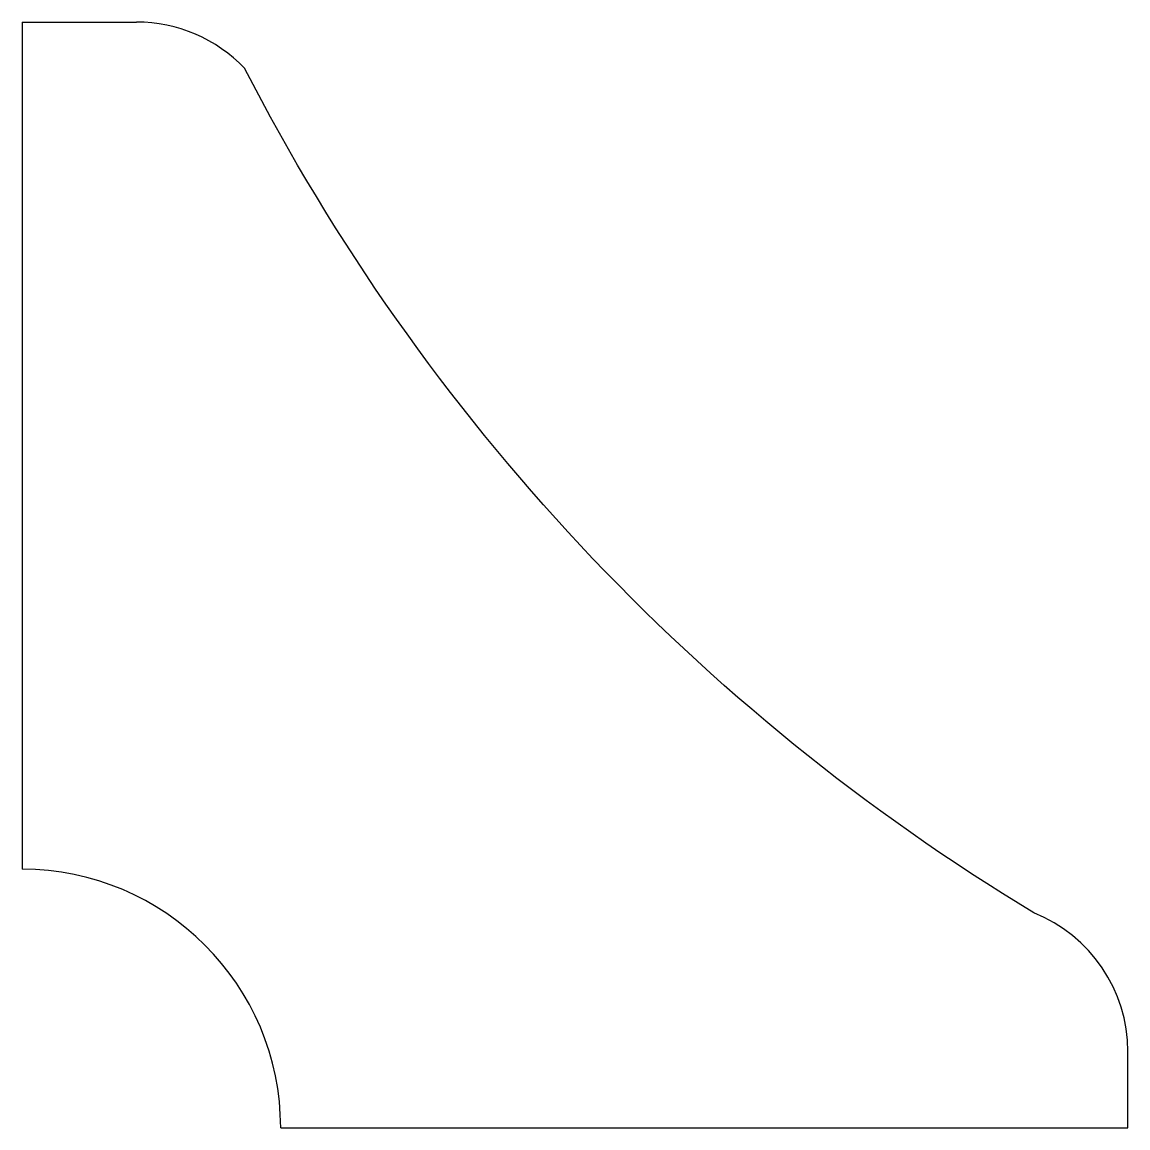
# Model space of a CAD drawing. Extents: x 28 to 213, y -134 to 51.
import ezdxf

# ---------------------------------------------------------------- set-up
doc = ezdxf.new("R2010")
doc.units = 0
doc.header["$MEASUREMENT"] = 0
doc.layers.get('0').update_dxf_attribs({"linetype": 'CONTINUOUS'})

msp = doc.modelspace()

# ---------------------------------------------------------------- linework, layer by layer
for p, q in [((27.81, 51.1), (27.81, -90.64)), ((27.81, 51.1), (46.97, 51.1)), ((212.81, -133.9), (212.81, -121.13)), ((71.07, -133.9), (212.81, -133.9))]:
    msp.add_line(p, q)
for centre, radius, start, end in [((46.97, 26.1), 25, 43.6897, 90), ((27.81, -133.9), 43.26, 0, 90), ((187.81, -121.13), 25, 0, 68.2552)]:
    msp.add_arc(centre, radius, start, end)
at = {"extrusion": (0, 0, -1)}
msp.add_arc((-380.03, 205.39), 354.21, 301.0998, 332.7799, dxfattribs=at)

doc.saveas('drawing.dxf')
